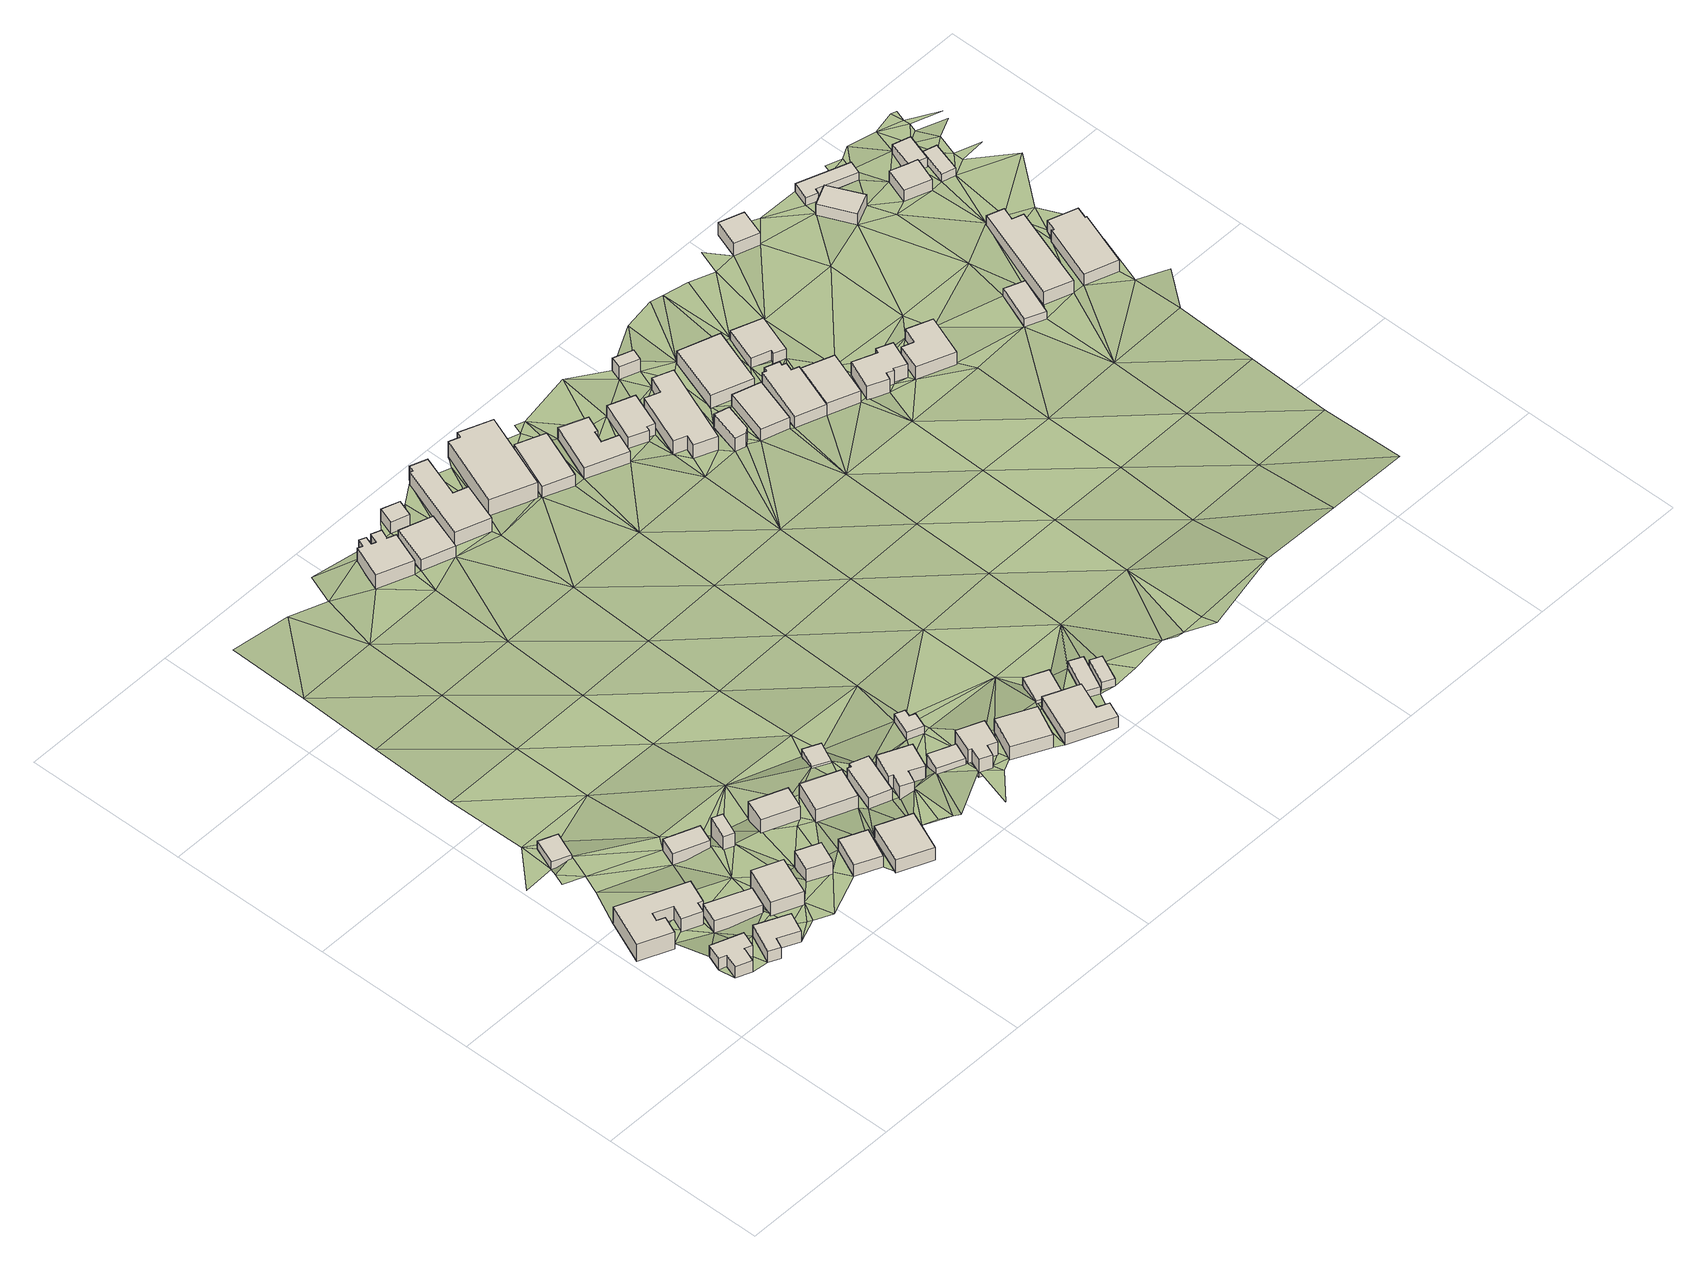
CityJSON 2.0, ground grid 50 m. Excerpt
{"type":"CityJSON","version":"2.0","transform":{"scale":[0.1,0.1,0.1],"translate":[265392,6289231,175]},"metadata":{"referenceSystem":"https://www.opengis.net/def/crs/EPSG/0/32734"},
"CityObjects":{
"building1":{"type":"Building","attributes":{"address":"58 Main Road Mamre 7347 Cape Town","building":"house","building:levels":"1","building_height":4.1,"roof_height":185.9,"ground_height":181.8,"plus_code":"4FRWFFQF+PQR"},"geometry":[{"type":"Solid","lod":"1","boundaries":[[[[0,1,2,3]],[[1,4,5,2]],[[4,6,7,5]],[[6,8,9,7]],[[8,10,11,9]],[[10,12,13,11]],[[12,14,15,13]],[[14,0,3,15]],[[3,2,5,7,9,11,13,15]],[[14,12,10,8,6,4,1,0]]]]}]},
"building2":{"type":"Building","attributes":{"address":"2 Kaap Street Mamre 7347 Cape Town","building":"house","building:levels":"1","building_height":4.1,"roof_height":183.81,"ground_height":179.71,"plus_code":"4FRWFFQF+RQP"},"geometry":[{"type":"Solid","lod":"1","boundaries":[[[[16,17,18,19]],[[17,20,21,18]],[[20,22,23,21]],[[22,24,25,23]],[[24,26,27,25]],[[26,28,29,27]],[[28,30,31,29]],[[30,32,33,31]],[[32,34,35,33]],[[34,36,37,35]],[[36,38,39,37]],[[38,16,19,39]],[[19,18,21,23,25,27,29,31,33,35,37,39]],[[38,36,34,32,30,28,26,24,22,20,17,16]]]]}]},
"building3":{"type":"Building","attributes":{"address":"37 Liedeman Street Mamre 7347 Cape Town","building":"house","building:levels":"1","building_height":4.1,"roof_height":185.89,"ground_height":181.79,"plus_code":"4FRWFFQF+PRJ"},"geometry":[{"type":"Solid","lod":"1","boundaries":[[[[40,41,42,43]],[[41,44,45,42]],[[44,46,47,45]],[[46,48,49,47]],[[48,50,51,49]],[[50,40,43,51]],[[43,42,45,47,49,51]],[[50,48,46,44,41,40]]]]}]},
"building4":{"type":"Building","attributes":{"address":"Kaap Street Mamre 7347 Cape Town","building":"garage","building:levels":"1","building_height":4.1,"roof_height":183.99,"ground_height":179.89,"plus_code":"4FRWFFQF+QRR"},"geometry":[{"type":"Solid","lod":"1","boundaries":[[[[52,53,54,55]],[[53,56,57,54]],[[56,58,59,57]],[[58,52,55,59]],[[55,54,57,59]],[[58,56,53,52]]]]}]},
"building5":{"type":"Building","attributes":{"building":"cabin","building:levels":"1","building_height":2.8,"roof_height":178.2,"ground_height":175.4,"plus_code":"4FRWFFQF+XQF"},"geometry":[{"type":"Solid","lod":"1","boundaries":[[[[60,61,62,63]],[[61,64,65,62]],[[64,66,67,65]],[[66,60,63,67]],[[63,62,65,67]],[[66,64,61,60]]]]}]},
"building6":{"type":"Building","attributes":{"address":"3 Kaap Street Mamre 7347 Cape Town","building":"house","building:levels":"1","building_height":4.1,"roof_height":185.89,"ground_height":181.79,"plus_code":"4FRWFFQF+QVF"},"geometry":[{"type":"Solid","lod":"1","boundaries":[[[[68,69,70,71]],[[69,72,73,70]],[[72,74,75,73]],[[74,68,71,75]],[[71,70,73,75]],[[74,72,69,68]]]]}]},
"building7":{"type":"Building","attributes":{"address":"Mamre 7347 Cape Town","building":"house","building:levels":"1","building_height":4.1,"roof_height":181.62,"ground_height":177.52,"plus_code":"4FRWFFQF+VVJ"},"geometry":[{"type":"Solid","lod":"1","boundaries":[[[[76,77,78,79]],[[77,80,81,78]],[[80,82,83,81]],[[82,76,79,83]],[[79,78,81,83]],[[82,80,77,76]]]]}]},
"building8":{"type":"Building","attributes":{"address":"4 Kaap Street Mamre 7347 Cape Town","building":"house","building:levels":"1","building_height":4.1,"roof_height":185.65,"ground_height":181.55,"plus_code":"4FRWFFQF+QWF"},"geometry":[{"type":"Solid","lod":"1","boundaries":[[[[84,85,86,87]],[[85,88,89,86]],[[88,90,91,89]],[[90,84,87,91]],[[87,86,89,91]],[[90,88,85,84]]]]}]},
"building9":{"type":"Building","attributes":{"address":"Mamre 7347 Cape Town","building":"house","building:levels":"1","building_height":4.1,"roof_height":183.99,"ground_height":179.89,"plus_code":"4FRWFFQF+VV9"},"geometry":[{"type":"Solid","lod":"1","boundaries":[[[[92,93,94,95]],[[93,96,97,94]],[[96,98,99,97]],[[98,92,95,99]],[[95,94,97,99]],[[98,96,93,92]]]]}]},
"building10":{"type":"Building","attributes":{"address":"5 Kaap Street Mamre 7347 Cape Town","building":"house","building:levels":"1","building_height":4.1,"roof_height":185.65,"ground_height":181.55,"plus_code":"4FRWFFQF+PXV"},"geometry":[{"type":"Solid","lod":"1","boundaries":[[[[100,101,102,103]],[[101,104,105,102]],[[104,106,107,105]],[[106,100,103,107]],[[103,102,105,107]],[[106,104,101,100]]]]}]},
"building11":{"type":"Building","attributes":{"address":"Mamre 7347 Cape Town","building":"house","building:levels":"1","building_height":4.1,"roof_height":183.83,"ground_height":179.73,"plus_code":"4FRWFFQF+RXR"},"geometry":[{"type":"Solid","lod":"1","boundaries":[[[[108,109,110,111]],[[109,112,113,110]],[[112,114,115,113]],[[114,108,111,115]],[[111,110,113,115]],[[114,112,109,108]]]]}]},
"building12":{"type":"Building","attributes":{"address":"6 Kaap Street Mamre 7347 Cape Town","building":"house","building:levels":"1","building_height":4.1,"roof_height":185.65,"ground_height":181.55,"plus_code":"4FRWFFQG+P2C"},"geometry":[{"type":"Solid","lod":"1","boundaries":[[[[116,117,118,119]],[[117,120,121,118]],[[120,122,123,121]],[[122,116,119,123]],[[119,118,121,123]],[[122,120,117,116]]]]}]},
"building13":{"type":"Building","attributes":{"address":"Mamre 7347 Cape Town","building":"house","building:levels":"1","building_height":4.1,"roof_height":183.83,"ground_height":179.73,"plus_code":"4FRWFFQG+R2F"},"geometry":[{"type":"Solid","lod":"1","boundaries":[[[[124,125,126,127]],[[125,128,129,126]],[[128,130,131,129]],[[130,124,127,131]],[[127,126,129,131]],[[130,128,125,124]]]]}]},
"building14":{"type":"Building","attributes":{"address":"Mamre 7347 Cape Town","building":"house","building:levels":"1","building_height":4.1,"roof_height":183.31,"ground_height":179.21,"plus_code":"4FRWFFQG+R32"},"geometry":[{"type":"Solid","lod":"1","boundaries":[[[[132,133,134,135]],[[133,136,137,134]],[[136,138,139,137]],[[138,140,141,139]],[[140,142,143,141]],[[142,132,135,143]],[[135,134,137,139,141,143]],[[142,140,138,136,133,132]]]]}]},
"building15":{"type":"Building","attributes":{"building":"cabin","building:levels":"1","building_height":2.8,"roof_height":179.06,"ground_height":176.26,"plus_code":"4FRWFFQG+V36"},"geometry":[{"type":"Solid","lod":"1","boundaries":[[[[144,145,146,147]],[[145,148,149,146]],[[148,150,151,149]],[[150,144,147,151]],[[147,146,149,151]],[[150,148,145,144]]]]}]},
"building16":{"type":"Building","attributes":{"address":"Mamre 7347 Cape Town","building":"house","building:levels":"1","building_height":4.1,"roof_height":183.31,"ground_height":179.21,"plus_code":"4FRWFFQG+Q4R"},"geometry":[{"type":"Solid","lod":"1","boundaries":[[[[152,153,154,155]],[[153,156,157,154]],[[156,158,159,157]],[[158,160,161,159]],[[160,162,163,161]],[[162,164,165,163]],[[164,166,167,165]],[[166,152,155,167]],[[155,154,157,159,161,163,165,167]],[[166,164,162,160,158,156,153,152]]]]}]},
"building17":{"type":"Building","attributes":{"address":"Mamre 7347 Cape Town","building":"house","building:levels":"1","building_height":4.1,"roof_height":181.38,"ground_height":177.28,"plus_code":"4FRWFFQG+Q4H"},"geometry":[{"type":"Solid","lod":"1","boundaries":[[[[168,169,170,171]],[[169,172,173,170]],[[172,174,175,173]],[[174,168,171,175]],[[171,170,173,175]],[[174,172,169,168]]]]}]},
"building18":{"type":"Building","attributes":{"address":"5 Louwskloof Road Mamre 7347 Cape Town","building":"house","building:levels":"1","building_height":4.1,"roof_height":184.32,"ground_height":180.22,"plus_code":"4FRWFFRF+8XF"},"geometry":[{"type":"Solid","lod":"1","boundaries":[[[[176,177,178,179]],[[177,180,181,178]],[[180,182,183,181]],[[182,184,185,183]],[[184,186,187,185]],[[186,188,189,187]],[[188,190,191,189]],[[190,192,193,191]],[[192,194,195,193]],[[194,196,197,195]],[[196,198,199,197]],[[198,176,179,199]],[[179,178,181,183,185,187,189,191,193,195,197,199]],[[198,196,194,192,190,188,186,184,182,180,177,176]]]]}]},
"building19":{"type":"Building","attributes":{"address":"Mamre 7347 Cape Town","building":"house","building:levels":"1","building_height":4.1,"roof_height":184.04,"ground_height":179.94,"plus_code":"4FRWFFQG+Q58"},"geometry":[{"type":"Solid","lod":"1","boundaries":[[[[200,201,202,203]],[[201,204,205,202]],[[204,206,207,205]],[[206,208,209,207]],[[208,210,211,209]],[[210,212,213,211]],[[212,214,215,213]],[[214,200,203,215]],[[203,202,205,207,209,211,213,215]],[[214,212,210,208,206,204,201,200]]]]}]},
"building20":{"type":"Building","attributes":{"building":"cabin","building:levels":"1","building_height":2.8,"roof_height":180.08,"ground_height":177.28,"plus_code":"4FRWFFQG+R5C"},"geometry":[{"type":"Solid","lod":"1","boundaries":[[[[216,217,218,219]],[[217,220,221,218]],[[220,222,223,221]],[[222,224,225,223]],[[224,226,227,225]],[[226,216,219,227]],[[219,218,221,223,225,227]],[[226,224,222,220,217,216]]]]}]},
"building21":{"type":"Building","attributes":{"address":"6 Louwskloof Road Mamre 7347 Cape Town","building":"house","building:levels":"1","building_height":4.1,"roof_height":183.07,"ground_height":178.97,"plus_code":"4FRWFFRG+827"},"geometry":[{"type":"Solid","lod":"1","boundaries":[[[[228,229,230,231]],[[229,232,233,230]],[[232,234,235,233]],[[234,228,231,235]],[[231,230,233,235]],[[234,232,229,228]]]]}]},
"building22":{"type":"Building","attributes":{"address":"Louwskloof Road Mamre 7347 Cape Town","building":"yes","building:levels":"1","building_height":4.1,"roof_height":184.32,"ground_height":180.22,"plus_code":"4FRWFFRG+923"},"geometry":[{"type":"Solid","lod":"1","boundaries":[[[[236,237,238,239]],[[237,240,241,238]],[[240,242,243,241]],[[242,236,239,243]],[[239,238,241,243]],[[242,240,237,236]]]]}]},
"building23":{"type":"Building","attributes":{"address":"Mamre 7347 Cape Town","building":"house","building:levels":"1","building_height":4.1,"roof_height":184.04,"ground_height":179.94,"plus_code":"4FRWFFQG+P6P"},"geometry":[{"type":"Solid","lod":"1","boundaries":[[[[244,245,246,247]],[[245,248,249,246]],[[248,250,251,249]],[[250,244,247,251]],[[247,246,249,251]],[[250,248,245,244]]]]}]},
"building24":{"type":"Building","attributes":{"address":"7 Louwskloof Road Mamre 7347 Cape Town","building":"house","building:levels":"1","building_height":4.1,"roof_height":185.07,"ground_height":180.97,"plus_code":"4FRWFFRG+934"},"geometry":[{"type":"Solid","lod":"1","boundaries":[[[[252,253,254,255]],[[253,256,257,254]],[[256,258,259,257]],[[258,260,261,259]],[[260,262,263,261]],[[262,264,265,263]],[[264,266,267,265]],[[266,252,255,267]],[[255,254,257,259,261,263,265,267]],[[266,264,262,260,258,256,253,252]]]]}]},
"building25":{"type":"Building","attributes":{"address":"Mamre 7347 Cape Town","building":"house","building:levels":"1","building_height":4.1,"roof_height":183.36,"ground_height":179.26,"plus_code":"4FRWFFQG+P78"},"geometry":[{"type":"Solid","lod":"1","boundaries":[[[[268,269,270,271]],[[269,272,273,270]],[[272,274,275,273]],[[274,276,277,275]],[[276,278,279,277]],[[278,268,271,279]],[[271,270,273,275,277,279]],[[278,276,274,272,269,268]]]]}]},
"building26":{"type":"Building","attributes":{"building":"cabin","building:levels":"1","building_height":2.8,"roof_height":179.48,"ground_height":176.68,"plus_code":"4FRWFFQG+Q86"},"geometry":[{"type":"Solid","lod":"1","boundaries":[[[[280,281,282,283]],[[281,284,285,282]],[[284,286,287,285]],[[286,280,283,287]],[[283,282,285,287]],[[286,284,281,280]]]]}]},
"building27":{"type":"Building","attributes":{"address":"8 Louwskloof Road Mamre 7347 Cape Town","building":"house","building:levels":"1","building_height":4.1,"roof_height":185.87,"ground_height":181.77,"plus_code":"4FRWFFRG+84H"},"geometry":[{"type":"Solid","lod":"1","boundaries":[[[[288,289,290,291]],[[289,292,293,290]],[[292,294,295,293]],[[294,296,297,295]],[[296,298,299,297]],[[298,288,291,299]],[[291,290,293,295,297,299]],[[298,296,294,292,289,288]]]]}]},
"building28":{"type":"Building","attributes":{"building":"cabin","building:levels":"1","building_height":2.8,"roof_height":181.95,"ground_height":179.15,"plus_code":"4FRWFFQG+P8X"},"geometry":[{"type":"Solid","lod":"1","boundaries":[[[[300,301,302,303]],[[301,304,305,302]],[[304,306,307,305]],[[306,300,303,307]],[[303,302,305,307]],[[306,304,301,300]]]]}]},
"building29":{"type":"Building","attributes":{"building":"cabin","building:levels":"1","building_height":2.8,"roof_height":181.95,"ground_height":179.15,"plus_code":"4FRWFFQG+P9J"},"geometry":[{"type":"Solid","lod":"1","boundaries":[[[[308,309,310,311]],[[309,312,313,310]],[[312,314,315,313]],[[314,308,311,315]],[[311,310,313,315]],[[314,312,309,308]]]]}]},
"building30":{"type":"Building","attributes":{"address":"9 Louwskloof Road Mamre 7347 Cape Town","building":"house","building:levels":"1","building_height":4.1,"roof_height":184.99,"ground_height":180.89,"plus_code":"4FRWFFRG+75W"},"geometry":[{"type":"Solid","lod":"1","boundaries":[[[[316,317,318,319]],[[317,320,321,318]],[[320,322,323,321]],[[322,316,319,323]],[[319,318,321,323]],[[322,320,317,316]]]]}]},
"building31":{"type":"Building","attributes":{"address":"10 Louwskloof Road Mamre 7347 Cape Town","building":"house","building:levels":"1","building_height":4.1,"roof_height":184.99,"ground_height":180.89,"plus_code":"4FRWFFRG+76G"},"geometry":[{"type":"Solid","lod":"1","boundaries":[[[[324,325,326,327]],[[325,328,329,326]],[[328,330,331,329]],[[330,332,333,331]],[[332,334,335,333]],[[334,336,337,335]],[[336,338,339,337]],[[338,324,327,339]],[[327,326,329,331,333,335,337,339]],[[338,336,334,332,330,328,325,324]]]]}]},
"building32":{"type":"Building","attributes":{"address":"11 Louwskloof Road Mamre 7347 Cape Town","building":"house","building:levels":"1","building_height":4.1,"roof_height":185.43,"ground_height":181.33,"plus_code":"4FRWFFRG+779"},"geometry":[{"type":"Solid","lod":"1","boundaries":[[[[340,341,342,343]],[[341,344,345,342]],[[344,346,347,345]],[[346,348,349,347]],[[348,350,351,349]],[[350,340,343,351]],[[343,342,345,347,349,351]],[[350,348,346,344,341,340]]]]}]},
"building33":{"type":"Building","attributes":{"address":"12 Louwskloof Road Mamre 7347 Cape Town","building":"house","building:levels":"1","building_height":4.1,"roof_height":185.43,"ground_height":181.33,"plus_code":"4FRWFFRG+68X"},"geometry":[{"type":"Solid","lod":"1","boundaries":[[[[352,353,354,355]],[[353,356,357,354]],[[356,358,359,357]],[[358,360,361,359]],[[360,362,363,361]],[[362,364,365,363]],[[364,366,367,365]],[[366,352,355,367]],[[355,354,357,359,361,363,365,367]],[[366,364,362,360,358,356,353,352]]]]}]},
"building34":{"type":"Building","attributes":{"address":"Louwskloof Road Mamre 7347 Cape Town","building":"yes","building:levels":"1","building_height":4.1,"roof_height":185.43,"ground_height":181.33,"plus_code":"4FRWFFRG+59V"},"geometry":[{"type":"Solid","lod":"1","boundaries":[[[[368,369,370,371]],[[369,372,373,370]],[[372,374,375,373]],[[374,376,377,375]],[[376,368,371,377]],[[371,370,373,375,377]],[[376,374,372,369,368]]]]}]},
"building35":{"type":"Building","attributes":{"address":"Louwskloof Road Mamre 7347 Cape Town","building":"yes","building:levels":"1","building_height":4.1,"roof_height":186.51,"ground_height":182.41,"plus_code":"4FRWFFRG+896"},"geometry":[{"type":"Solid","lod":"1","boundaries":[[[[378,379,380,381]],[[379,382,383,380]],[[382,384,385,383]],[[384,378,381,385]],[[381,380,383,385]],[[384,382,379,378]]]]}]},
"building36":{"type":"Building","attributes":{"address":"13 Louwskloof Road Mamre 7347 Cape Town","building":"house","building:levels":"1","building_height":4.1,"roof_height":185.43,"ground_height":181.33,"plus_code":"4FRWFFRG+5CJ"},"geometry":[{"type":"Solid","lod":"1","boundaries":[[[[386,387,388,389]],[[387,390,391,388]],[[390,392,393,391]],[[392,386,389,393]],[[389,388,391,393]],[[392,390,387,386]]]]}]},
"building37":{"type":"Building","attributes":{"address":"Mamre 7347 Cape Town","building":"house","building:levels":"1","building_height":4.1,"roof_height":186,"ground_height":181.9,"plus_code":"4FRWFFRG+7C3"},"geometry":[{"type":"Solid","lod":"1","boundaries":[[[[394,395,396,397]],[[395,398,399,396]],[[398,400,401,399]],[[400,394,397,401]],[[397,396,399,401]],[[400,398,395,394]]]]}]},
"building38":{"type":"Building","attributes":{"address":"14 Louwskloof Road Mamre 7347 Cape Town","building":"house","building:levels":"1","building_height":4.1,"roof_height":185.43,"ground_height":181.33,"plus_code":"4FRWFFRG+5CH"},"geometry":[{"type":"Solid","lod":"1","boundaries":[[[[402,403,404,405]],[[403,406,407,404]],[[406,408,409,407]],[[408,410,411,409]],[[410,412,413,411]],[[412,414,415,413]],[[414,416,417,415]],[[416,418,419,417]],[[418,420,421,419]],[[420,422,423,421]],[[422,402,405,423]],[[405,404,407,409,411,413,415,417,419,421,423]],[[422,420,418,416,414,412,410,408,406,403,402]]]]}]},
"building39":{"type":"Building","attributes":{"address":"15 Louwskloof Road Mamre 7347 Cape Town","building":"house","building:levels":"1","building_height":4.1,"roof_height":185.69,"ground_height":181.59,"plus_code":"4FRWFFRG+5F4"},"geometry":[{"type":"Solid","lod":"1","boundaries":[[[[402,422,424,425]],[[422,426,427,424]],[[426,428,429,427]],[[428,402,425,429]],[[425,424,427,429]],[[428,426,422,402]]]]}]},
"building40":{"type":"Building","attributes":{"address":"Louwskloof Road Mamre 7347 Cape Town","building":"cabin","building:levels":"1","building_height":2.8,"roof_height":185.19,"ground_height":182.39,"plus_code":"4FRWFFRG+6FW"},"geometry":[{"type":"Solid","lod":"1","boundaries":[[[[430,431,432,433]],[[431,434,435,432]],[[434,436,437,435]],[[436,438,439,437]],[[438,440,441,439]],[[440,430,433,441]],[[433,432,435,437,439,441]],[[440,438,436,434,431,430]]]]}]},
"building41":{"type":"Building","attributes":{"address":"16 Louwskloof Road Mamre 7347 Cape Town","building":"house","building:levels":"1","building_height":4.1,"roof_height":185.69,"ground_height":181.59,"plus_code":"4FRWFFRG+4GP"},"geometry":[{"type":"Solid","lod":"1","boundaries":[[[[442,443,444,445]],[[443,446,447,444]],[[446,448,449,447]],[[448,450,451,449]],[[450,452,453,451]],[[452,454,455,453]],[[454,456,457,455]],[[456,458,459,457]],[[458,460,461,459]],[[460,442,445,461]],[[445,444,447,449,451,453,455,457,459,461]],[[460,458,456,454,452,450,448,446,443,442]]]]}]},
"building42":{"type":"Building","attributes":{"address":"17 Louwskloof Road Mamre 7347 Cape Town","building":"house","building:levels":"1","building_height":4.1,"roof_height":185.15,"ground_height":181.05,"plus_code":"4FRWFFRG+4HH"},"geometry":[{"type":"Solid","lod":"1","boundaries":[[[[462,463,464,465]],[[463,466,467,464]],[[466,468,469,467]],[[468,470,471,469]],[[470,472,473,471]],[[472,462,465,473]],[[465,464,467,469,471,473]],[[472,470,468,466,463,462]]]]}]},
"building43":{"type":"Building","attributes":{"address":"46 Frans Street Mamre 7347 Cape Town","building":"house","building:levels":"1","building_height":4.1,"roof_height":187.49,"ground_height":183.39,"plus_code":"4FRWFFRG+8HW"},"geometry":[{"type":"Solid","lod":"1","boundaries":[[[[474,475,476,477]],[[475,478,479,476]],[[478,480,481,479]],[[480,474,477,481]],[[477,476,479,481]],[[480,478,475,474]]]]}]},
"building44":{"type":"Building","attributes":{"address":"19 Louwskloof Road Mamre 7347 Cape Town","building":"cabin","building:levels":"1","building_height":2.8,"roof_height":184.21,"ground_height":181.41,"plus_code":"4FRWFFRG+3PV"},"geometry":[{"type":"Solid","lod":"1","boundaries":[[[[482,483,484,485]],[[483,486,487,484]],[[486,488,489,487]],[[488,482,485,489]],[[485,484,487,489]],[[488,486,483,482]]]]}]},
"building45":{"type":"Building","attributes":{"address":"46 Frans Street Mamre 7347 Cape Town","building":"house","building:levels":"1","building_height":4.1,"roof_height":186.82,"ground_height":182.72,"plus_code":"4FRWFFRG+8M5"},"geometry":[{"type":"Solid","lod":"1","boundaries":[[[[490,491,492,493]],[[491,494,495,492]],[[494,496,497,495]],[[496,490,493,497]],[[493,492,495,497]],[[496,494,491,490]]]]}]},
"building46":{"type":"Building","attributes":{"address":"20 Louwskloof Road Mamre 7347 Cape Town","building":"house","building:levels":"1","building_height":4.1,"roof_height":186.19,"ground_height":182.09,"plus_code":"4FRWFFRG+4QF"},"geometry":[{"type":"Solid","lod":"1","boundaries":[[[[498,499,500,501]],[[499,502,503,500]],[[502,504,505,503]],[[504,506,507,505]],[[506,508,509,507]],[[508,498,501,509]],[[501,500,503,505,507,509]],[[508,506,504,502,499,498]]]]}]},
"building47":{"type":"Building","attributes":{"address":"Frans Street Mamre 7347 Cape Town","building":"cabin","building:levels":"1","building_height":2.8,"roof_height":186.15,"ground_height":183.35,"plus_code":"4FRWFFRG+8MQ"},"geometry":[{"type":"Solid","lod":"1","boundaries":[[[[510,511,512,513]],[[511,514,515,512]],[[514,516,517,515]],[[516,518,519,517]],[[518,520,521,519]],[[520,510,513,521]],[[513,512,515,517,519,521]],[[520,518,516,514,511,510]]]]}]},
"building48":{"type":"Building","attributes":{"address":"21 Louwskloof Road Mamre 7347 Cape Town","building":"house","building:levels":"1","building_height":4.1,"roof_height":186.96,"ground_height":182.86,"plus_code":"4FRWFFRG+3RV"},"geometry":[{"type":"Solid","lod":"1","boundaries":[[[[522,523,524,525]],[[523,526,527,524]],[[526,528,529,527]],[[528,530,531,529]],[[530,532,533,531]],[[532,534,535,533]],[[534,536,537,535]],[[536,522,525,537]],[[525,524,527,529,531,533,535,537]],[[536,534,532,530,528,526,523,522]]]]}]},
"building49":{"type":"Building","attributes":{"address":"44 Frans Street Mamre 7347 Cape Town","building":"house","building:levels":"1","building_height":4.1,"roof_height":186.82,"ground_height":182.72,"plus_code":"4FRWFFRG+7QF"},"geometry":[{"type":"Solid","lod":"1","boundaries":[[[[538,539,540,541]],[[539,542,543,540]],[[542,544,545,543]],[[544,546,547,545]],[[546,548,549,547]],[[548,538,541,549]],[[541,540,543,545,547,549]],[[548,546,544,542,539,538]]]]}]},
"building50":{"type":"Building","attributes":{"address":"Frans Street Mamre 7347 Cape Town","building":"cabin","building:levels":"1","building_height":2.8,"roof_height":186.61,"ground_height":183.81,"plus_code":"4FRWFFRG+7RR"},"geometry":[{"type":"Solid","lod":"1","boundaries":[[[[538,548,550,551]],[[548,546,552,550]],[[546,553,554,552]],[[553,555,556,554]],[[555,557,558,556]],[[557,538,551,558]],[[551,550,552,554,556,558]],[[557,555,553,546,548,538]]]]}]},
"building51":{"type":"Building","attributes":{"address":"Frans Street Mamre 7347 Cape Town","building":"cabin","building:levels":"1","building_height":2.8,"roof_height":186.61,"ground_height":183.81,"plus_code":"4FRWFFRG+7R7"},"geometry":[{"type":"Solid","lod":"1","boundaries":[[[[559,560,561,562]],[[560,563,564,561]],[[563,565,566,564]],[[565,559,562,566]],[[562,561,564,566]],[[565,563,560,559]]]]}]},
"terrain1":{"type":"TINRelief","geometry":[{"type":"CompositeSurface","lod":"1","boundaries":[[[12,0,14]],[[4,1,6]],[[1,40,6]],[[567,10,58]],[[567,568,569]],[[570,571,569]],[[58,10,8]],[[567,58,568]],[[40,50,6]],[[570,569,572]],[[572,569,568]],[[50,8,6]],[[573,568,58]],[[50,58,8]],[[574,16,575]],[[58,56,573]],[[576,577,578]],[[56,579,573]],[[50,580,58]],[[60,581,582]],[[579,56,583]],[[578,584,576]],[[60,576,584]],[[48,585,50]],[[580,50,585]],[[586,583,56]],[[48,46,587]],[[76,578,574]],[[581,60,66]],[[588,587,46]],[[76,574,575]],[[575,583,589]],[[586,580,585]],[[64,581,66]],[[585,48,590]],[[584,578,82]],[[48,587,590]],[[589,583,586]],[[588,590,587]],[[72,586,585]],[[578,76,82]],[[591,590,588]],[[575,589,76]],[[584,592,64]],[[589,586,72]],[[64,593,581]],[[592,584,82]],[[593,594,581]],[[69,589,72]],[[595,76,589]],[[590,591,596]],[[69,590,597]],[[597,590,596]],[[589,598,595]],[[593,64,592]],[[69,599,589]],[[589,599,598]],[[592,82,80]],[[591,100,596]],[[69,597,88]],[[600,594,601]],[[88,599,69]],[[595,598,98]],[[601,594,593]],[[98,80,595]],[[88,602,599]],[[596,100,106]],[[603,604,600]],[[599,602,96]],[[106,85,596]],[[605,592,80]],[[88,85,606]],[[605,593,592]],[[606,602,88]],[[603,600,601]],[[605,80,98]],[[114,96,602]],[[605,98,96]],[[85,106,607]],[[608,101,609]],[[610,604,611]],[[606,85,607]],[[602,606,612]],[[605,96,114]],[[101,608,104]],[[607,106,104]],[[601,593,613]],[[614,604,603]],[[607,612,606]],[[611,604,614]],[[613,593,605]],[[615,605,114]],[[607,616,612]],[[104,608,130]],[[130,607,104]],[[615,612,616]],[[617,603,601]],[[608,120,132]],[[132,130,608]],[[618,619,120]],[[617,601,613]],[[615,620,605]],[[620,615,616]],[[614,621,611]],[[133,132,120]],[[622,614,603]],[[132,142,130]],[[623,120,619]],[[624,625,619]],[[620,616,124]],[[626,133,120]],[[613,605,627]],[[619,625,623]],[[142,124,130]],[[620,144,605]],[[622,603,617]],[[120,623,626]],[[625,624,623]],[[176,621,614]],[[628,133,626]],[[142,138,124]],[[144,627,605]],[[629,620,124]],[[142,140,138]],[[124,138,629]],[[628,626,630]],[[136,133,628]],[[631,624,632]],[[633,617,613]],[[629,138,136]],[[623,624,631]],[[634,614,622]],[[614,634,176]],[[635,136,628]],[[636,623,637]],[[629,136,150]],[[621,638,639]],[[633,613,627]],[[621,176,638]],[[627,144,150]],[[631,637,623]],[[632,640,631]],[[622,617,641]],[[216,136,635]],[[637,631,174]],[[638,642,639]],[[153,637,174]],[[136,226,150]],[[176,634,177]],[[641,617,633]],[[216,635,153]],[[631,640,643]],[[644,645,640]],[[638,646,642]],[[229,634,622]],[[216,226,136]],[[177,634,228]],[[643,640,647]],[[648,627,150]],[[649,647,640]],[[174,217,153]],[[640,645,650]],[[651,652,653]],[[643,647,172]],[[654,642,651]],[[208,174,172]],[[217,216,153]],[[651,653,655]],[[656,177,228]],[[633,627,648]],[[229,228,634]],[[654,651,655]],[[217,174,208]],[[645,657,650]],[[647,208,172]],[[658,622,641]],[[659,650,660]],[[654,655,661]],[[229,622,658]],[[648,150,226]],[[650,657,660]],[[661,662,656]],[[656,228,663]],[[661,656,663]],[[217,208,664]],[[237,661,663]],[[664,220,217]],[[665,660,657]],[[666,664,208]],[[236,661,237]],[[220,224,222]],[[633,667,641]],[[666,660,665]],[[237,663,240]],[[648,226,224]],[[648,667,633]],[[266,668,229]],[[663,668,240]],[[229,252,266]],[[229,658,669]],[[670,240,668]],[[240,670,671]],[[658,641,672]],[[664,673,220]],[[669,252,229]],[[224,220,673]],[[673,664,666]],[[245,268,248]],[[266,674,668]],[[665,673,666]],[[672,641,667]],[[670,668,674]],[[675,665,248]],[[268,278,248]],[[224,676,648]],[[296,252,669]],[[669,658,317]],[[673,665,675]],[[677,252,296]],[[675,248,278]],[[667,648,676]],[[678,658,672]],[[676,224,673]],[[669,679,296]],[[680,681,677]],[[675,278,682]],[[678,317,658]],[[296,683,677]],[[682,278,276]],[[675,281,673]],[[669,317,679]],[[680,677,683]],[[274,684,276]],[[672,667,685]],[[686,683,296]],[[684,272,687]],[[673,281,280]],[[300,682,276]],[[684,300,276]],[[685,667,676]],[[682,300,280]],[[687,309,308]],[[317,678,320]],[[687,308,314]],[[679,317,688]],[[689,678,672]],[[314,306,687]],[[280,690,673]],[[320,678,328]],[[676,673,690]],[[689,672,685]],[[688,691,679]],[[306,314,312]],[[690,280,300]],[[312,309,692]],[[691,693,679]],[[678,694,328]],[[306,690,300]],[[695,320,328]],[[306,312,690]],[[691,688,696]],[[685,676,697]],[[689,698,678]],[[696,688,695]],[[678,698,694]],[[699,312,692]],[[695,328,325]],[[690,697,676]],[[312,699,690]],[[695,700,696]],[[701,696,700]],[[695,325,700]],[[689,685,702]],[[703,704,705]],[[325,706,700]],[[703,705,707]],[[707,694,340]],[[697,702,685]],[[698,352,694]],[[694,341,340]],[[368,698,689]],[[341,694,352]],[[703,707,350]],[[708,699,709]],[[340,350,707]],[[352,698,356]],[[350,706,703]],[[700,706,710]],[[711,690,699]],[[356,698,358]],[[353,352,356]],[[341,352,346]],[[690,711,697]],[[341,346,344]],[[368,689,712]],[[702,713,689]],[[368,358,698]],[[711,699,708]],[[689,386,712]],[[706,350,710]],[[352,714,346]],[[713,386,689]],[[715,708,716]],[[711,708,715]],[[346,714,348]],[[717,702,697]],[[368,718,358]],[[379,710,350]],[[350,348,379]],[[386,719,712]],[[717,697,711]],[[348,714,720]],[[721,358,718]],[[719,386,722]],[[720,714,723]],[[348,720,379]],[[378,710,379]],[[387,386,713]],[[724,715,716]],[[722,725,718]],[[726,713,702]],[[392,722,386]],[[718,725,721]],[[420,387,713]],[[724,711,715]],[[379,720,382]],[[725,722,392]],[[717,726,702]],[[721,382,720]],[[422,420,713]],[[400,725,392]],[[727,721,725]],[[420,390,387]],[[382,721,727]],[[382,727,728]],[[378,728,729]],[[717,711,730]],[[422,713,731]],[[400,392,390]],[[726,732,713]],[[390,420,418]],[[732,731,713]],[[724,730,711]],[[727,729,728]],[[418,400,390]],[[733,400,418]],[[414,418,416]],[[734,726,717]],[[418,414,733]],[[400,733,735]],[[736,729,727]],[[737,733,414]],[[730,734,717]],[[737,414,738]],[[739,738,740]],[[739,741,742]],[[743,731,732]],[[744,733,737]],[[727,735,745]],[[733,746,735]],[[738,739,438]],[[739,742,438]],[[737,738,438]],[[743,732,452]],[[731,743,747]],[[748,749,742]],[[726,750,732]],[[745,736,727]],[[742,749,438]],[[731,747,749]],[[724,751,730]],[[745,735,746]],[[734,750,726]],[[732,470,452]],[[452,456,454]],[[752,438,749]],[[456,452,470]],[[753,749,747]],[[746,754,752]],[[754,438,752]],[[745,746,755]],[[456,460,458]],[[756,753,747]],[[470,460,456]],[[470,732,757]],[[734,730,758]],[[757,732,750]],[[752,759,746]],[[470,760,460]],[[746,759,755]],[[730,751,758]],[[761,460,760]],[[753,762,749]],[[763,753,761]],[[750,734,764]],[[757,765,470]],[[752,749,766]],[[761,760,763]],[[763,760,767]],[[759,752,475]],[[764,734,758]],[[762,753,763]],[[766,749,762]],[[757,750,483]],[[752,768,475]],[[769,759,475]],[[763,770,762]],[[758,751,771]],[[483,765,757]],[[752,766,768]],[[764,772,750]],[[483,770,765]],[[750,772,483]],[[773,764,758]],[[762,770,774]],[[771,773,758]],[[482,770,483]],[[766,762,491]],[[775,776,768]],[[768,766,777]],[[772,486,483]],[[772,764,778]],[[482,774,770]],[[777,775,768]],[[491,762,774]],[[773,778,764]],[[486,772,499]],[[777,766,491]],[[488,486,498]],[[775,777,779]],[[486,499,498]],[[775,779,511]],[[482,488,774]],[[499,772,528]],[[778,780,772]],[[777,516,779]],[[772,781,528]],[[777,782,516]],[[783,491,774]],[[781,772,780]],[[498,784,488]],[[518,516,782]],[[774,488,784]],[[783,494,491]],[[784,783,774]],[[520,518,782]],[[785,499,528]],[[520,782,494]],[[542,494,783]],[[528,781,530]],[[786,511,510]],[[494,542,539]],[[785,787,499]],[[520,494,539]],[[544,542,783]],[[544,783,784]],[[788,781,780]],[[789,786,790]],[[510,520,539]],[[790,786,510]],[[781,791,530]],[[792,785,793]],[[794,795,787]],[[787,785,792]],[[544,784,560]],[[563,784,794]],[[510,796,790]],[[510,539,797]],[[530,791,532]],[[787,798,794]],[[784,563,560]],[[792,798,787]],[[544,560,799]],[[797,539,538]],[[796,510,797]],[[798,792,800]],[[560,801,799]],[[560,559,801]],[[796,797,802]],[[798,803,794]],[[559,804,801]],[[563,794,803]],[[797,804,802]],[[804,559,565]],[[563,805,565]],[[563,806,805]],[[806,563,803]],[[565,807,804]],[[802,804,808]],[[565,805,807]],[[804,807,809]],[[809,808,804]],[[806,810,805]],[[808,811,802]],[[812,802,811]],[[813,812,811]],[[809,807,814]],[[808,815,811]]]}]}
},
"vertices":[
[97,111,68],[144,93,68],[144,93,109],[97,111,109],[162,138,68],[162,138,109],[184,129,68],[184,129,109],[203,177,68],[203,177,109],[110,212,68],[110,212,109],[91,162,68],[91,162,109],[113,154,68],[113,154,109],
[60,500,25],[2,365,25],[2,365,88],[60,500,88],[99,323,25],[99,323,88],[122,376,25],[122,376,88],[99,386,25],[99,386,88],[109,410,25],[109,410,88],[165,386,25],[165,386,88],[146,342,25],[146,342,88],[203,318,25],[203,318,88],[216,349,25],[216,349,88],[230,343,25],[230,343,88],[261,415,25],[261,415,88],
[194,86,68],[228,70,68],[228,70,109],[194,86,109],[243,102,68],[243,102,109],[306,72,68],[306,72,109],[335,133,68],[335,133,109],[238,178,68],[238,178,109],
[322,219,47],[348,281,47],[348,281,90],[322,219,90],[222,335,47],[222,335,90],[195,273,47],[195,273,90],
[110,761,4],[165,739,4],[165,739,32],[110,761,32],[196,815,4],[196,815,32],[141,837,4],[141,837,32],
[415,160,49],[464,277,49],[464,277,109],[415,160,109],[378,313,49],[378,313,109],[328,197,49],[328,197,109],
[317,527,25],[417,488,25],[417,488,66],[317,527,66],[439,543,25],[439,543,66],[339,583,25],[339,583,66],
[546,181,47],[575,247,47],[575,247,107],[546,181,107],[507,277,47],[507,277,107],[478,211,47],[478,211,107],
[432,458,25],[463,445,25],[463,445,90],[432,458,90],[492,513,25],[492,513,90],[461,526,25],[461,526,90],
[571,131,66],[646,97,66],[646,97,107],[571,131,107],[689,189,66],[689,189,107],[613,223,66],[613,223,107],
[542,428,22],[647,385,22],[647,385,88],[542,428,88],[675,453,22],[675,453,88],[570,496,22],[570,496,88],
[657,63,60],[758,19,60],[758,19,107],[657,63,107],[811,142,60],[811,142,107],[710,186,60],[710,186,107],
[815,395,42],[704,442,42],[704,442,88],[815,395,88],[664,348,42],[664,348,88],[775,302,42],[775,302,88],
[791,279,42],[854,256,42],[854,256,83],[791,279,83],[901,380,42],[901,380,83],[848,399,42],[848,399,83],[843,387,42],[843,387,83],[832,391,42],[832,391,83],
[834,550,13],[804,489,13],[804,489,41],[834,550,41],[853,465,13],[853,465,41],[883,527,13],[883,527,41],
[973,248,23],[1008,325,23],[1008,325,83],[973,248,83],[916,367,23],[916,367,83],[882,292,23],[882,292,83],[893,288,23],[893,288,83],[874,247,23],[874,247,83],[911,230,23],[911,230,83],[929,268,23],[929,268,83],
[998,234,23],[1075,202,23],[1075,202,64],[998,234,64],[1097,255,23],[1097,255,64],[1020,287,23],[1020,287,64],
[519,1741,40],[624,1702,40],[624,1702,93],[519,1741,93],[660,1798,40],[660,1798,93],[635,1808,40],[635,1808,93],[647,1837,40],[647,1837,93],[618,1848,40],[618,1848,93],[606,1818,40],[606,1818,93],[592,1824,40],[592,1824,93],[601,1849,40],[601,1849,93],[581,1857,40],[581,1857,93],[572,1834,40],[572,1834,93],[557,1840,40],[557,1840,93],
[1113,142,23],[1128,176,23],[1128,176,90],[1113,142,90],[1156,164,23],[1156,164,90],[1189,240,23],[1189,240,90],[1113,272,23],[1113,272,90],[1083,200,23],[1083,200,90],[1092,196,23],[1092,196,90],[1076,158,23],[1076,158,90],
[1051,384,23],[1098,366,23],[1098,366,51],[1051,384,51],[1116,413,23],[1116,413,51],[1099,420,23],[1099,420,51],[1107,441,23],[1107,441,51],[1078,453,23],[1078,453,51],
[645,1698,40],[742,1666,40],[742,1666,81],[645,1698,81],[781,1781,40],[781,1781,81],[684,1813,40],[684,1813,81],
[700,1889,52],[682,1838,52],[682,1838,93],[700,1889,93],[736,1820,52],[736,1820,93],[754,1871,52],[754,1871,93],
[1162,129,43],[1270,76,43],[1270,76,90],[1162,129,90],[1318,173,43],[1318,173,90],[1210,226,43],[1210,226,90],
[863,1652,50],[905,1771,50],[905,1771,101],[863,1652,101],[862,1786,50],[862,1786,101],[907,1914,50],[907,1914,101],[857,1932,50],[857,1932,101],[851,1914,50],[851,1914,101],[842,1917,50],[842,1917,101],[761,1687,50],[761,1687,101],
[1298,59,43],[1435,0,43],[1435,0,84],[1298,59,84],[1456,49,43],[1456,49,84],[1421,64,43],[1421,64,84],[1457,148,43],[1457,148,84],[1355,192,43],[1355,192,84],
[1466,268,17],[1399,299,17],[1399,299,45],[1466,268,45],[1361,217,17],[1361,217,45],[1428,186,17],[1428,186,45],
[1120,1879,50],[1022,1917,50],[1022,1917,109],[1120,1879,109],[1015,1900,50],[1015,1900,109],[983,1912,50],[983,1912,109],[899,1695,50],[899,1695,109],[1030,1645,50],[1030,1645,109],
[1504,238,42],[1453,134,42],[1453,134,69],[1504,238,69],[1492,115,42],[1492,115,69],[1543,219,42],[1543,219,69],
[1506,122,42],[1539,106,42],[1539,106,69],[1506,122,69],[1577,185,42],[1577,185,69],[1544,200,42],[1544,200,69],
[1096,1786,59],[1034,1632,59],[1034,1632,100],[1096,1786,100],[1121,1598,59],[1121,1598,100],[1182,1752,59],[1182,1752,100],
[1296,1710,59],[1215,1743,59],[1215,1743,100],[1296,1710,100],[1155,1597,59],[1155,1597,100],[1277,1548,59],[1277,1548,100],[1302,1609,59],[1302,1609,100],[1253,1628,59],[1253,1628,100],[1267,1663,59],[1267,1663,100],[1275,1660,59],[1275,1660,100],
[1308,1583,63],[1363,1561,63],[1363,1561,104],[1308,1583,104],[1368,1574,63],[1368,1574,104],[1391,1565,63],[1391,1565,104],[1432,1671,63],[1432,1671,104],[1354,1701,63],[1354,1701,104],
[1376,1489,55],[1413,1475,55],[1413,1475,104],[1376,1489,104],[1400,1442,55],[1400,1442,104],[1466,1415,55],[1466,1415,104],[1564,1659,55],[1564,1659,104],[1505,1682,55],[1505,1682,104],[1484,1631,55],[1484,1631,104],[1440,1648,55],[1440,1648,104],
[1490,1379,55],[1523,1370,55],[1523,1370,104],[1490,1379,104],[1539,1381,55],[1539,1381,104],[1562,1465,55],[1562,1465,104],[1517,1477,55],[1517,1477,104],
[1481,1797,69],[1469,1762,69],[1469,1762,115],[1481,1797,115],[1527,1741,69],[1527,1741,115],[1540,1776,69],[1540,1776,115],
[1557,1351,63],[1639,1325,63],[1639,1325,104],[1557,1351,104],[1683,1464,63],[1683,1464,104],[1599,1490,63],[1599,1490,104],
[1737,1654,63],[1615,1695,63],[1615,1695,110],[1737,1654,110],[1556,1523,63],[1556,1523,110],[1677,1482,63],[1677,1482,110],
[1786,1421,63],[1789,1429,63],[1789,1429,104],[1786,1421,104],[1767,1437,63],[1767,1437,104],[1776,1462,63],[1776,1462,104],[1764,1466,63],[1764,1466,104],[1768,1478,63],[1768,1478,104],[1726,1493,63],[1726,1493,104],[1722,1480,63],[1722,1480,104],[1710,1485,63],[1710,1485,104],[1649,1317,63],[1649,1317,104],[1737,1286,63],[1737,1286,104],
[1737,1286,107],[1786,1421,107],[1830,1252,63],[1830,1252,107],[1879,1387,63],[1879,1387,107],
[1767,1647,66],[1728,1542,66],[1728,1542,102],[1767,1647,102],[1784,1522,66],[1784,1522,102],[1780,1510,66],[1780,1510,102],[1815,1497,66],[1815,1497,102],[1857,1615,66],[1857,1615,102],
[2013,1306,56],[1967,1325,56],[1967,1325,107],[2013,1306,107],[1961,1311,56],[1961,1311,107],[1889,1340,56],[1889,1340,107],[1851,1251,56],[1851,1251,107],[1911,1226,56],[1911,1226,107],[1920,1247,56],[1920,1247,107],[1941,1238,56],[1941,1238,107],[1944,1244,56],[1944,1244,107],[1981,1228,56],[1981,1228,107],
[2148,1290,56],[2072,1319,56],[2072,1319,102],[2148,1290,102],[2054,1271,56],[2054,1271,102],[2019,1284,56],[2019,1284,102],[1990,1208,56],[1990,1208,102],[2101,1166,56],[2101,1166,102],
[2013,1914,79],[1985,1834,79],[1985,1834,125],[2013,1914,125],[2059,1809,79],[2059,1809,125],[2086,1889,79],[2086,1889,125],
[2355,1237,64],[2311,1123,64],[2311,1123,92],[2355,1237,92],[2370,1100,64],[2370,1100,92],[2414,1214,64],[2414,1214,92],
[2235,1777,77],[2282,1674,77],[2282,1674,118],[2235,1777,118],[2348,1704,77],[2348,1704,118],[2300,1807,77],[2300,1807,118],
[2402,1139,64],[2484,1110,64],[2484,1110,112],[2402,1139,112],[2572,1363,64],[2572,1363,112],[2539,1374,64],[2539,1374,112],[2553,1413,64],[2553,1413,112],[2503,1430,64],[2503,1430,112],
[2411,1814,83],[2257,1869,83],[2257,1869,112],[2411,1814,112],[2238,1815,83],[2238,1815,112],[2272,1803,83],[2272,1803,112],[2278,1817,83],[2278,1817,112],[2397,1775,83],[2397,1775,112],
[2590,1298,79],[2578,1263,79],[2578,1263,120],[2590,1298,120],[2571,1267,79],[2571,1267,120],[2511,1100,79],[2511,1100,120],[2610,1066,79],[2610,1066,120],[2669,1233,79],[2669,1233,120],[2664,1234,79],[2664,1234,120],[2676,1269,79],[2676,1269,120],
[2501,1699,77],[2449,1718,77],[2449,1718,118],[2501,1699,118],[2422,1643,77],[2422,1643,118],[2501,1615,77],[2501,1615,118],[2527,1686,77],[2527,1686,118],[2528,1691,77],[2528,1691,118],
[2528,1691,116],[2501,1699,116],[2527,1686,116],[2551,1679,77],[2551,1679,116],[2577,1760,77],[2577,1760,116],[2525,1776,77],[2525,1776,116],
[2559,1702,88],[2532,1611,88],[2532,1611,116],[2559,1702,116],[2573,1599,88],[2573,1599,116],[2600,1690,88],[2600,1690,116],
[99,323,47],[146,342,47],[122,376,47],[109,410,47],[99,386,47],[165,386,47],[203,318,47],[112,607,25],[261,415,49],[89,725,25],[75,691,25],[137,666,25],[216,349,47],[322,219,68],[117,870,4],[13,757,4],[230,343,47],[165,739,25],[328,197,68],[348,281,49],[368,110,68],[383,102,68],[368,370,49],[415,160,68],[437,77,68],[368,620,25],[368,870,3],[117,1115,1],[417,488,49],[546,181,66],[478,211,68],[432,458,49],[463,445,49],[117,1375,13],[368,1115,4],[542,428,47],[368,1375,19],[117,1625,27],[619,620,22],[619,370,47],[664,348,47],[710,186,66],[657,63,66],[117,1870,34],[290,1838,45],[647,385,47],[619,870,1],[368,1625,33],[675,453,47],[704,442,47],[619,1115,9],[791,48,60],[826,127,60],[804,489,42],[402,1797,45],[619,1375,25],[911,230,60],[905,91,60],[870,110,60],[874,247,42],[870,620,13],[882,292,42],[853,465,42],[893,288,42],[998,234,49],[923,79,60],[870,870,3],[619,1625,40],[916,367,42],[929,268,42],[973,248,42],[557,1840,52],[436,1887,45],[1076,158,49],[870,1115,17],[581,1857,52],[1075,202,49],[1040,31,49],[1121,110,49],[572,1834,52],[1083,200,49],[1121,620,4],[1092,196,49],[1113,142,49],[601,1849,52],[592,1824,52],[606,1818,52],[619,1870,52],[618,1848,52],[660,1798,52],[1162,129,49],[870,1375,33],[1128,176,49],[1156,164,49],[647,1837,52],[635,1808,52],[684,1813,52],[1121,370,23],[1210,226,49],[1189,240,49],[1121,870,15],[781,1781,60],[870,1625,50],[778,1874,60],[754,1871,60],[1121,1115,28],[1372,370,17],[842,1917,60],[1361,217,43],[1372,620,18],[905,1771,60],[1121,1375,43],[1030,1645,59],[906,1890,60],[862,1786,60],[1428,186,43],[954,1874,60],[1453,134,43],[1372,870,31],[983,1912,60],[1492,115,43],[1096,1786,68],[1372,1115,42],[1623,370,20],[1110,1836,68],[1623,110,41],[1120,1879,68],[1277,1548,63],[1182,1752,68],[1158,1820,68],[1623,620,33],[1372,1375,55],[1740,125,42],[1198,1841,68],[1169,1851,68],[1623,870,42],[1275,1660,63],[1267,1663,63],[1253,1628,63],[1296,1710,63],[1302,1609,63],[1802,107,37],[1780,109,37],[1372,1870,69],[1874,370,29],[1523,1370,63],[1623,1115,53],[1440,1648,63],[1874,110,37],[1886,67,37],[1874,620,38],[1517,1477,63],[1539,1381,63],[1505,1682,69],[1564,1659,69],[1562,1465,63],[1484,1631,63],[2125,110,59],[1556,1523,69],[1874,870,46],[1615,1695,69],[1540,1776,74],[1623,1870,74],[2125,370,20],[1830,1252,66],[1874,1115,56],[1728,1542,69],[2125,620,39],[1737,1654,69],[1723,1885,74],[1780,1510,74],[1768,1478,66],[1776,1462,66],[1764,1466,66],[1767,1437,66],[1789,1429,66],[1851,1251,66],[1784,1522,74],[1759,1873,79],[1767,1647,74],[1889,1340,66],[1786,1421,66],[1879,1387,66],[2125,870,45],[2376,110,53],[1874,1625,74],[1967,1325,66],[1857,1615,74],[1836,1857,79],[1961,1311,66],[2125,1115,61],[2376,370,30],[1913,1829,79],[2019,1284,70],[2013,1306,70],[2125,1375,70],[2072,1319,70],[2376,620,46],[2101,1166,61],[2125,1625,78],[2054,1271,70],[2059,1809,84],[1939,1903,79],[2148,1290,70],[2627,110,50],[2376,870,57],[2627,370,40],[2376,1375,71],[2125,1870,84],[2086,1889,84],[2235,1777,84],[2627,620,54],[2238,1815,84],[2627,870,68],[2614,1015,79],[2300,1807,83],[2376,1625,77],[2503,1430,85],[2571,1267,85],[2368,1846,83],[2572,1363,85],[2712,981,68],[2377,1873,83],[2425,1856,83],[2668,1171,79],[2590,1298,85],[2578,1263,85],[2553,1413,85],[2539,1374,85],[2465,1878,83],[2525,1776,91],[2627,1375,85],[2527,1686,88],[2676,1269,85],[2551,1679,88],[2548,1852,91],[2747,1528,88],[2577,1760,91],[2627,1655,88],[2627,1625,88],[2649,1722,88],[2627,1808,91],[2618,1781,91],[2707,1629,88],[2625,1828,91],[2621,1868,91],[2637,1862,91],[2709,1750,88],[2718,1777,91]
]}
